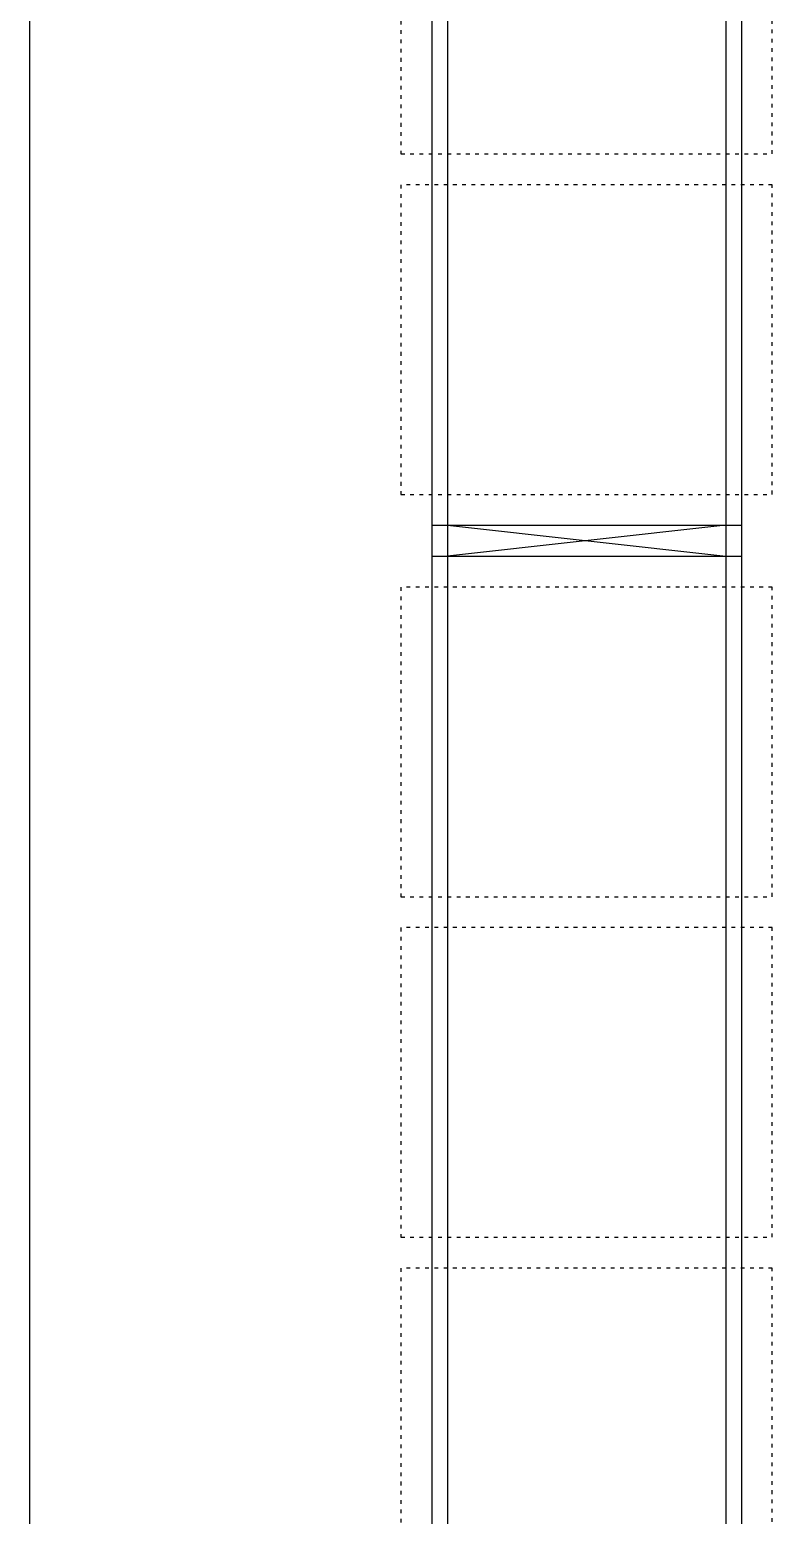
# Model space of a CAD drawing. Header units: millimetres. Extents: x 6622 to 532820, y 3370 to 359312.
# Drawn here: x 472850 to 475250, y 295241 to 300041 of the extents above; entities that cross this region are included whole.
import ezdxf

# ---------------------------------------------------------------- set-up
doc = ezdxf.new("R2010")
doc.units = ezdxf.units.MM
doc.linetypes.add('ACAD_ISO03W100', pattern=[30, 12, -18])

# ---------------------------------------------------------------- blocks, each defined once
blk = doc.blocks.new('货架')
at = {"color": 6}
for p, q in [((213640, 135175), (213640, 115875)), ((213690, 135175), (213690, 115875)), ((214590, 135175), (214590, 115875)), ((214640, 135175), (214640, 115875))]:
    blk.add_line(p, q, dxfattribs=at)
at = {"color": 5}
for p, q in [((213640, 115975), (214640, 115975)), ((213690, 115975), (214590, 115875)), ((214590, 115975), (213690, 115875)), ((213640, 115875), (214640, 115875)), ((213640, 115875), (213640, 112475)), ((213690, 115875), (213690, 112475)), ((214590, 115875), (214590, 112475)), ((214640, 115875), (214640, 112475))]:
    blk.add_line(p, q, dxfattribs=at)
at = {"color": 3, "linetype": 'ACAD_ISO03W100'}
for points in [[(213540, 118175), (213540, 117175), (214740, 117175), (214740, 118175)], [(213540, 117075), (213540, 116075), (214740, 116075), (214740, 117075)], [(213540, 115775), (213540, 114775), (214740, 114775), (214740, 115775)], [(213540, 114675), (213540, 113675), (214740, 113675), (214740, 114675)], [(213540, 113575), (213540, 112575), (214740, 112575), (214740, 113575)]]:
    blk.add_lwpolyline(points, close=True, dxfattribs=at)

msp = doc.modelspace()

# ---------------------------------------------------------------- linework, layer by layer
at = {"color": 2}
msp.add_line((472850, 268040), (472850, 318040), dxfattribs=at)

# ---------------------------------------------------------------- block references
at = {"color": 0}
msp.add_blockref('货架', (260510, 182465), dxfattribs=at)

doc.saveas('drawing.dxf')
